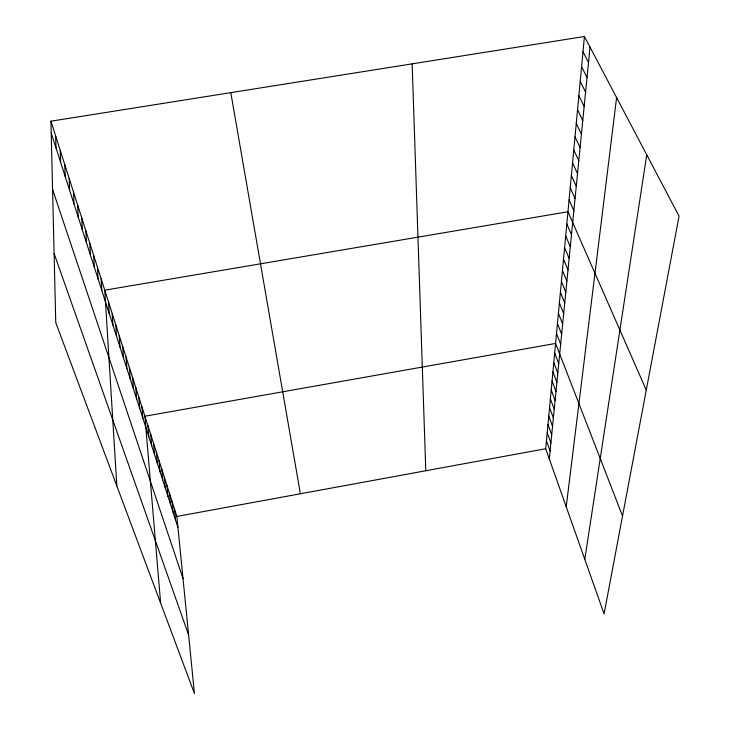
<?xml version="1.0" encoding="UTF-8"?>
<svg xmlns="http://www.w3.org/2000/svg" width="730" height="730" viewBox="0 0 730 730"><rect width="100%" height="100%" fill="white"/><g stroke="black" fill="none" stroke-linecap="round" stroke-linejoin="round"><path stroke-width="1.09" d="M584.429 36.5L679.064 216.153L604.084 613.884L545.702 448.74L584.429 36.5L50.936 121.198L55.754 322.587L194.426 693.5L176.843 516.448L50.936 121.198M549.316 458.969L590.023 47.121M566.215 506.757L616.604 97.592M584.794 559.317L646.743 154.787M176.843 516.448L545.702 448.74M582.987 51.803L588.508 62.451M581.582 66.768L587.02 77.444M580.213 81.395L585.579 92.099M578.863 95.712L584.155 106.425M577.549 109.719L582.777 120.45M576.262 123.425L581.418 134.165M575.003 136.839L580.095 147.597M573.771 149.978L578.79 160.737M572.557 162.845L577.521 173.612M571.371 175.446L576.271 186.214M570.212 187.793L575.058 198.56M569.081 199.892L573.862 210.66M646.269 390.112L567.967 211.755L104.764 290.184L116.846 485.988M566.818 223.973L571.481 234.722M565.695 235.945L570.294 246.685M564.591 247.671L569.144 258.402M563.514 259.168L568.004 269.881M562.456 270.428L566.891 281.132M561.416 281.47L565.805 292.164M560.394 292.301L564.737 302.968M559.399 302.923L563.688 313.571M558.423 313.343L562.657 323.974M557.464 323.563L561.653 334.167M556.515 333.592L560.667 344.177M622.535 516.01L555.594 343.438L144.914 416.219L160.627 603.108M554.69 353.092L558.742 363.64M553.796 362.582L557.802 373.103M552.92 371.899L556.89 382.392M552.062 381.051L555.986 391.508M551.214 390.03L555.101 400.469M550.383 398.863L554.234 409.274M549.571 407.541L553.377 417.916M548.768 416.063L552.537 426.411M547.984 424.44L551.707 434.761M547.208 432.68L550.904 442.973M546.451 440.783L550.101 451.04M54.102 253.547L188.605 634.899M52.569 189.426L183.011 578.552M51.219 133.033L177.928 527.389M230.799 92.637L300.386 493.772M174.433 508.892L175.51 519.87M171.979 501.2L173.056 512.223M169.488 493.37L170.555 504.43M166.951 485.404L168 496.51M164.369 477.292L165.409 488.434M161.741 469.043L162.772 480.221M159.058 460.639L160.08 471.854M156.339 452.08L157.351 463.34M153.555 443.365L154.559 454.662M150.736 434.487L151.721 445.82M147.852 425.435L148.82 436.814M141.921 406.829L142.87 418.272M138.873 397.248L139.804 408.727M135.762 387.484L136.674 399M132.586 377.529L133.481 389.072M129.356 367.373L130.232 378.952M126.053 357.016L126.911 368.623M122.686 346.44L123.525 358.074M119.246 335.654L120.067 347.316M115.742 324.64L116.535 336.329M112.155 313.398L112.931 325.115M108.505 301.91L109.254 313.654M101.132 278.796L101.835 290.577M97.428 267.162L98.103 278.97M93.65 255.29L94.298 267.107M89.79 243.163L90.401 254.998M85.839 230.78L86.432 242.625M81.806 218.124L82.362 229.977M77.69 205.185L78.21 217.047M73.474 191.963L73.967 203.834M69.167 178.448L69.624 190.311M64.769 164.624L65.18 176.487M412.149 63.848L425.791 470.759M60.262 150.48L60.636 162.343M55.653 136.008L55.982 147.861"/></g></svg>
